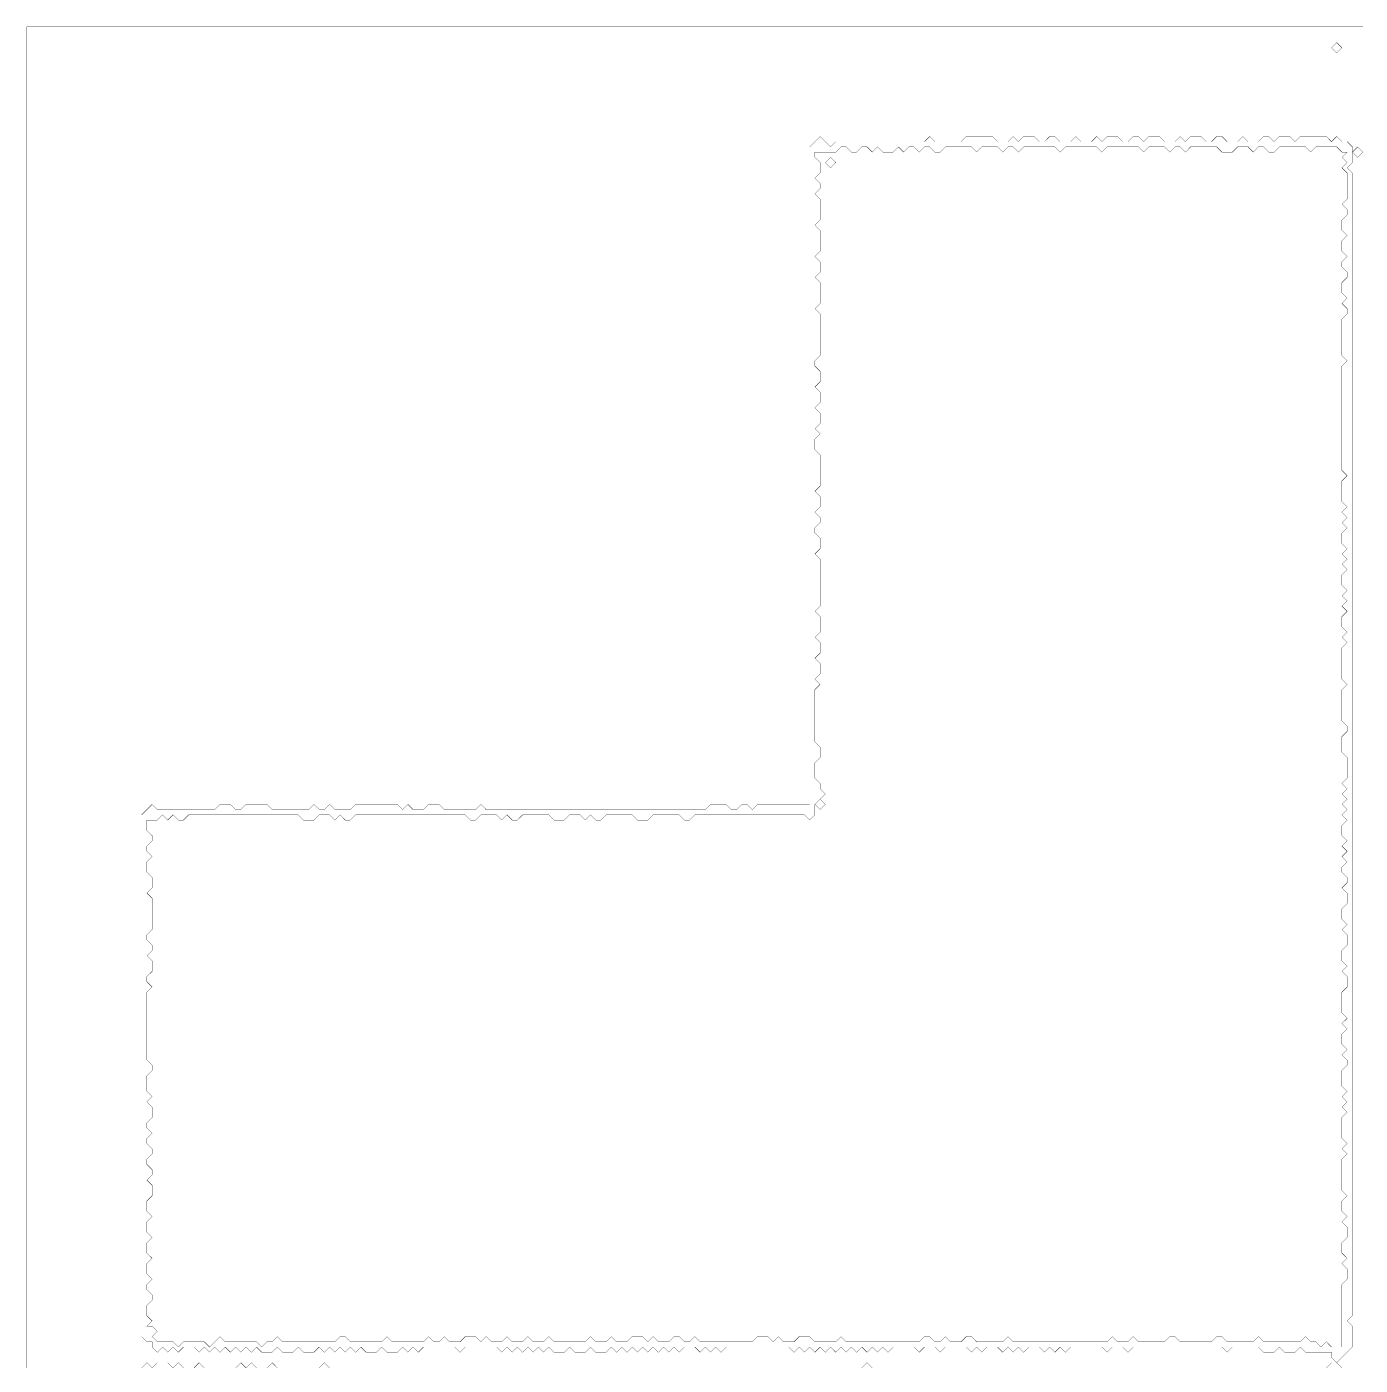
# Model space of a CAD drawing. Header units: metres. Extents: x 0 to 5055, y -5055 to 0.
# Drawn here: x 0 to 2528, y -2537 to 0 of the extents above; entities that cross this region are included whole.
import ezdxf

# ---------------------------------------------------------------- set-up
doc = ezdxf.new("R2010")
doc.units = ezdxf.units.M
doc.layers.add('conductor', color=1, linetype='Continuous')
doc.layers.add('substrate', color=5, linetype='Continuous')

msp = doc.modelspace()

# ---------------------------------------------------------------- linework, layer by layer
at = {"layer": 'conductor', "const_width": 0.5}
for points in [[(1543.2, -227.5), (1533.3, -237.4), (1523.5, -237.4), (1513.6, -237.4), (1503.7, -237.4), (1493.8, -237.4), (1493.8, -247.3), (1503.7, -257.2), (1503.7, -267.1), (1503.7, -277), (1493.8, -286.9), (1503.7, -296.8), (1503.7, -306.7), (1493.8, -316.6), (1503.7, -326.5), (1503.7, -336.3), (1503.7, -346.2), (1503.7, -356.1), (1503.7, -366), (1493.8, -375.9), (1503.7, -385.8), (1503.7, -395.7), (1503.7, -405.6), (1503.7, -415.5), (1503.7, -425.4), (1493.8, -435.3), (1503.7, -445.2), (1503.7, -455.1), (1503.7, -465), (1493.8, -474.8), (1503.7, -484.7), (1503.7, -494.6), (1503.7, -504.5), (1503.7, -514.4), (1503.7, -524.3), (1493.8, -534.2), (1503.7, -544.1), (1503.7, -554), (1503.7, -563.9), (1503.7, -573.8), (1503.7, -583.7), (1503.7, -593.6), (1503.7, -603.4), (1503.7, -613.3), (1503.7, -623.2), (1493.8, -633.1), (1493.8, -643), (1503.7, -652.9), (1503.7, -662.8), (1503.7, -672.7), (1493.8, -682.6), (1503.7, -692.5), (1503.7, -702.4), (1503.7, -712.3), (1493.8, -722.2), (1503.7, -732.1), (1503.7, -741.9), (1503.7, -751.8), (1493.8, -761.7), (1503.7, -771.6), (1493.8, -781.5), (1493.8, -791.4), (1493.8, -801.3), (1503.7, -811.2), (1503.7, -821.1), (1503.7, -831), (1503.7, -840.9), (1503.7, -850.8), (1503.7, -860.7), (1503.7, -870.5), (1493.8, -880.4), (1503.7, -890.3), (1503.7, -900.2), (1503.7, -910.1), (1493.8, -920), (1503.7, -929.9), (1503.7, -939.8), (1493.8, -949.7), (1493.8, -959.6), (1503.7, -969.5), (1503.7, -979.4), (1503.7, -989.3), (1493.8, -999.2), (1503.7, -1009), (1503.7, -1018.9), (1503.7, -1028.8), (1503.7, -1038.7), (1503.7, -1048.6), (1503.7, -1058.5), (1503.7, -1068.4), (1503.7, -1078.3), (1503.7, -1088.2), (1503.7, -1098.1), (1493.8, -1108), (1503.7, -1117.9), (1503.7, -1127.8), (1503.7, -1137.6), (1503.7, -1147.5), (1493.8, -1157.4), (1503.7, -1167.3), (1503.7, -1177.2), (1503.7, -1187.1), (1493.8, -1197), (1503.7, -1206.9), (1503.7, -1216.8), (1503.7, -1226.7), (1493.8, -1236.6), (1503.7, -1246.5), (1493.8, -1256.4), (1493.8, -1266.2), (1493.8, -1276.1), (1493.8, -1286), (1493.8, -1295.9), (1493.8, -1305.8), (1493.8, -1315.7), (1493.8, -1325.6), (1493.8, -1335.5), (1493.8, -1345.4), (1493.8, -1355.3), (1503.7, -1365.2), (1503.7, -1375.1), (1503.7, -1385), (1493.8, -1394.9), (1493.8, -1404.7), (1493.8, -1414.6), (1493.8, -1424.5), (1503.7, -1434.4), (1503.7, -1444.3), (1513.6, -1454.2), (1503.7, -1464.1), (1493.8, -1474), (1493.8, -1483.9), (1493.8, -1493.8), (1483.9, -1503.7), (1474, -1493.8), (1464.1, -1493.8), (1454.2, -1493.8), (1444.3, -1493.8), (1434.4, -1493.8), (1424.5, -1493.8), (1414.6, -1493.8), (1404.7, -1493.8), (1394.9, -1493.8), (1385, -1493.8), (1375.1, -1493.8), (1365.2, -1493.8), (1355.3, -1493.8), (1345.4, -1493.8), (1335.5, -1493.8), (1325.6, -1493.8), (1315.7, -1493.8), (1305.8, -1493.8), (1295.9, -1493.8), (1286, -1493.8), (1276.1, -1493.8), (1266.2, -1493.8), (1256.4, -1503.7), (1246.5, -1503.7), (1236.6, -1493.8), (1226.7, -1493.8), (1216.8, -1493.8), (1206.9, -1493.8), (1197, -1493.8), (1187.1, -1493.8), (1177.2, -1503.7), (1167.3, -1503.7), (1157.4, -1503.7), (1147.5, -1493.8), (1137.6, -1493.8), (1127.8, -1493.8), (1117.9, -1493.8), (1108, -1493.8), (1098.1, -1493.8), (1088.2, -1503.7), (1078.3, -1503.7), (1068.4, -1493.8), (1058.5, -1503.7), (1048.6, -1493.8), (1038.7, -1493.8), (1028.8, -1493.8), (1018.9, -1503.7), (1009, -1503.7), (999.2, -1503.7), (989.3, -1493.8), (979.4, -1493.8), (969.5, -1493.8), (959.6, -1493.8), (949.7, -1493.8), (939.8, -1493.8), (929.9, -1503.7), (920, -1503.7), (910.1, -1493.8), (900.2, -1503.7), (890.3, -1493.8), (880.4, -1493.8), (870.5, -1493.8), (860.7, -1493.8), (850.8, -1503.7), (840.9, -1503.7), (831, -1493.8), (821.1, -1493.8), (811.2, -1493.8), (801.3, -1493.8), (791.4, -1493.8), (781.5, -1493.8), (771.6, -1493.8), (761.7, -1493.8), (751.8, -1493.8), (741.9, -1493.8), (732.1, -1493.8), (722.2, -1493.8), (712.3, -1493.8), (702.4, -1493.8), (692.5, -1493.8), (682.6, -1493.8), (672.7, -1493.8), (662.8, -1493.8), (652.9, -1493.8), (643, -1493.8), (633.1, -1493.8), (623.2, -1493.8), (613.3, -1503.7), (603.4, -1503.7), (593.6, -1493.8), (583.7, -1503.7), (573.8, -1493.8), (563.9, -1493.8), (554, -1493.8), (544.1, -1503.7), (534.2, -1503.7), (524.3, -1503.7), (514.4, -1493.8), (504.5, -1493.8), (494.6, -1493.8), (484.7, -1493.8), (474.8, -1493.8), (465, -1493.8), (455.1, -1493.8), (445.2, -1493.8), (435.3, -1493.8), (425.4, -1493.8), (415.5, -1493.8), (405.6, -1493.8), (395.7, -1493.8), (385.8, -1493.8), (375.9, -1493.8), (366, -1493.8), (356.1, -1493.8), (346.2, -1493.8), (336.3, -1493.8), (326.5, -1493.8), (316.6, -1493.8), (306.7, -1493.8), (296.8, -1503.7), (286.9, -1503.7), (277, -1493.8), (267.1, -1503.7), (257.2, -1493.8), (247.3, -1503.7), (237.4, -1503.7), (227.5, -1503.7), (227.5, -1513.6), (227.5, -1523.5), (237.4, -1533.3), (237.4, -1543.2), (227.5, -1553.1), (227.5, -1563), (237.4, -1572.9), (227.5, -1582.8), (227.5, -1592.7), (227.5, -1602.6), (237.4, -1612.5), (237.4, -1622.4), (237.4, -1632.3), (227.5, -1642.2), (237.4, -1652.1), (237.4, -1662), (237.4, -1671.8), (237.4, -1681.7), (237.4, -1691.6), (237.4, -1701.5), (237.4, -1711.4), (227.5, -1721.3), (227.5, -1731.2), (237.4, -1741.1), (237.4, -1751), (227.5, -1760.9), (237.4, -1770.8), (237.4, -1780.7), (237.4, -1790.6), (227.5, -1800.4), (227.5, -1810.3), (237.4, -1820.2), (227.5, -1830.1), (227.5, -1840), (227.5, -1849.9), (227.5, -1859.8), (227.5, -1869.7), (227.5, -1879.6), (227.5, -1889.5), (227.5, -1899.4), (227.5, -1909.3), (227.5, -1919.2), (227.5, -1929.1), (227.5, -1938.9), (227.5, -1948.8), (227.5, -1958.7), (237.4, -1968.6), (237.4, -1978.5), (227.5, -1988.4), (227.5, -1998.3), (227.5, -2008.2), (227.5, -2018.1), (237.4, -2028), (227.5, -2037.9), (237.4, -2047.8), (237.4, -2057.7), (237.4, -2067.5), (227.5, -2077.4), (227.5, -2087.3), (237.4, -2097.2), (227.5, -2107.1), (227.5, -2117), (237.4, -2126.9), (237.4, -2136.8), (227.5, -2146.7), (227.5, -2156.6), (237.4, -2166.5), (237.4, -2176.4), (227.5, -2186.3), (237.4, -2196.2), (237.4, -2206), (237.4, -2215.9), (227.5, -2225.8), (227.5, -2235.7), (227.5, -2245.6), (237.4, -2255.5), (227.5, -2265.4), (227.5, -2275.3), (227.5, -2285.2), (237.4, -2295.1), (227.5, -2305), (227.5, -2314.9), (227.5, -2324.8), (237.4, -2334.6), (227.5, -2344.5), (227.5, -2354.4), (227.5, -2364.3), (237.4, -2374.2), (227.5, -2384.1), (227.5, -2394), (237.4, -2403.9), (237.4, -2413.8), (227.5, -2423.7), (227.5, -2433.6), (227.5, -2443.5), (237.4, -2453.4), (227.5, -2463.3), (237.4, -2463.3), (247.3, -2473.1), (237.4, -2483), (247.3, -2492.9), (257.2, -2492.9), (267.1, -2492.9), (277, -2492.9), (286.9, -2502.8), (296.8, -2492.9), (306.7, -2492.9), (316.6, -2492.9), (326.5, -2492.9), (336.3, -2492.9), (346.2, -2502.8), (356.1, -2492.9), (366, -2483), (375.9, -2492.9), (385.8, -2492.9), (395.7, -2492.9), (405.6, -2492.9), (415.5, -2492.9), (425.4, -2492.9), (435.3, -2492.9), (445.2, -2502.8), (455.1, -2492.9), (465, -2492.9), (474.8, -2483), (484.7, -2492.9), (494.6, -2492.9), (504.5, -2492.9), (514.4, -2492.9), (524.3, -2492.9), (534.2, -2492.9), (544.1, -2492.9), (554, -2492.9), (563.9, -2492.9), (573.8, -2492.9), (583.7, -2492.9), (593.6, -2483), (603.4, -2483), (613.3, -2492.9), (623.2, -2492.9), (633.1, -2492.9), (643, -2492.9), (652.9, -2492.9), (662.8, -2492.9), (672.7, -2492.9), (682.6, -2483), (692.5, -2492.9), (702.4, -2492.9), (712.3, -2492.9), (722.2, -2492.9), (732.1, -2492.9), (741.9, -2492.9), (751.8, -2492.9), (761.7, -2483), (771.6, -2492.9), (781.5, -2492.9), (791.4, -2483), (801.3, -2492.9), (811.2, -2492.9), (821.1, -2492.9), (831, -2483), (840.9, -2483), (850.8, -2483), (860.7, -2492.9), (870.5, -2483), (880.4, -2492.9), (890.3, -2492.9), (900.2, -2492.9), (910.1, -2483), (920, -2492.9), (929.9, -2492.9), (939.8, -2492.9), (949.7, -2483), (959.6, -2492.9), (969.5, -2492.9), (979.4, -2492.9), (989.3, -2483), (999.2, -2492.9), (1009, -2492.9), (1018.9, -2492.9), (1028.8, -2492.9), (1038.7, -2492.9), (1048.6, -2492.9), (1058.5, -2492.9), (1068.4, -2483), (1078.3, -2492.9), (1088.2, -2492.9), (1098.1, -2492.9), (1108, -2483), (1117.9, -2492.9), (1127.8, -2492.9), (1137.6, -2492.9), (1147.5, -2483), (1157.4, -2483), (1167.3, -2483), (1177.2, -2492.9), (1187.1, -2483), (1197, -2492.9), (1206.9, -2492.9), (1216.8, -2492.9), (1226.7, -2483), (1236.6, -2483), (1246.5, -2492.9), (1256.4, -2492.9), (1266.2, -2483), (1276.1, -2492.9), (1286, -2492.9), (1295.9, -2492.9), (1305.8, -2492.9), (1315.7, -2492.9), (1325.6, -2492.9), (1335.5, -2492.9), (1345.4, -2492.9), (1355.3, -2492.9), (1365.2, -2492.9), (1375.1, -2492.9), (1385, -2483), (1394.9, -2483), (1404.7, -2483), (1414.6, -2492.9), (1424.5, -2483), (1434.4, -2492.9), (1444.3, -2492.9), (1454.2, -2492.9), (1464.1, -2483), (1474, -2483), (1483.9, -2483), (1493.8, -2492.9), (1503.7, -2492.9), (1513.6, -2492.9), (1523.5, -2492.9), (1533.3, -2492.9), (1543.2, -2483), (1553.1, -2492.9), (1563, -2492.9), (1572.9, -2492.9), (1582.8, -2492.9), (1592.7, -2492.9), (1602.6, -2492.9), (1612.5, -2492.9), (1622.4, -2492.9), (1632.3, -2492.9), (1642.2, -2492.9), (1652.1, -2492.9), (1662, -2492.9), (1671.8, -2492.9), (1681.7, -2492.9), (1691.6, -2492.9), (1701.5, -2483), (1711.4, -2483), (1721.3, -2492.9), (1731.2, -2492.9), (1741.1, -2483), (1751, -2492.9), (1760.9, -2492.9), (1770.8, -2492.9), (1780.7, -2483), (1790.6, -2483), (1800.4, -2492.9), (1810.3, -2492.9), (1820.2, -2492.9), (1830.1, -2492.9), (1840, -2492.9), (1849.9, -2492.9), (1859.8, -2483), (1869.7, -2492.9), (1879.6, -2492.9), (1889.5, -2492.9), (1899.4, -2492.9), (1909.3, -2492.9), (1919.2, -2492.9), (1929.1, -2492.9), (1938.9, -2492.9), (1948.8, -2492.9), (1958.7, -2492.9), (1968.6, -2492.9), (1978.5, -2492.9), (1988.4, -2492.9), (1998.3, -2492.9), (2008.2, -2492.9), (2018.1, -2492.9), (2028, -2492.9), (2037.9, -2492.9), (2047.8, -2492.9), (2057.7, -2483), (2067.5, -2492.9), (2077.4, -2492.9), (2087.3, -2492.9), (2097.2, -2483), (2107.1, -2492.9), (2117, -2492.9), (2126.9, -2492.9), (2136.8, -2492.9), (2146.7, -2492.9), (2156.6, -2492.9), (2166.5, -2483), (2176.4, -2483), (2186.3, -2492.9), (2196.2, -2492.9), (2206, -2492.9), (2215.9, -2492.9), (2225.8, -2492.9), (2235.7, -2492.9), (2245.6, -2492.9), (2255.5, -2483), (2265.4, -2483), (2275.3, -2492.9), (2285.2, -2492.9), (2295.1, -2492.9), (2305, -2492.9), (2314.9, -2492.9), (2324.8, -2492.9), (2334.6, -2483), (2344.5, -2492.9), (2354.4, -2492.9), (2364.3, -2492.9), (2374.2, -2492.9), (2384.1, -2492.9), (2394, -2492.9), (2403.9, -2492.9), (2413.8, -2492.9), (2423.7, -2483), (2433.6, -2492.9), (2443.5, -2492.9), (2453.4, -2502.8), (2463.3, -2492.9), (2473.1, -2502.8), (2483, -2502.8), (2492.9, -2502.8), (2492.9, -2492.9), (2492.9, -2483), (2492.9, -2473.1), (2492.9, -2463.3), (2492.9, -2453.4), (2492.9, -2443.5), (2492.9, -2433.6), (2492.9, -2423.7), (2492.9, -2413.8), (2492.9, -2403.9), (2492.9, -2394), (2492.9, -2384.1), (2502.8, -2374.2), (2502.8, -2364.3), (2502.8, -2354.4), (2492.9, -2344.5), (2502.8, -2334.6), (2492.9, -2324.8), (2492.9, -2314.9), (2492.9, -2305), (2502.8, -2295.1), (2502.8, -2285.2), (2502.8, -2275.3), (2492.9, -2265.4), (2502.8, -2255.5), (2492.9, -2245.6), (2492.9, -2235.7), (2492.9, -2225.8), (2502.8, -2215.9), (2492.9, -2206), (2492.9, -2196.2), (2492.9, -2186.3), (2492.9, -2176.4), (2492.9, -2166.5), (2492.9, -2156.6), (2492.9, -2146.7), (2502.8, -2136.8), (2492.9, -2126.9), (2502.8, -2117), (2492.9, -2107.1), (2492.9, -2097.2), (2492.9, -2087.3), (2492.9, -2077.4), (2492.9, -2067.5), (2502.8, -2057.7), (2492.9, -2047.8), (2502.8, -2037.9), (2492.9, -2028), (2502.8, -2018.1), (2492.9, -2008.2), (2492.9, -1998.3), (2492.9, -1988.4), (2492.9, -1978.5), (2502.8, -1968.6), (2502.8, -1958.7), (2492.9, -1948.8), (2502.8, -1938.9), (2492.9, -1929.1), (2492.9, -1919.2), (2492.9, -1909.3), (2502.8, -1899.4), (2492.9, -1889.5), (2502.8, -1879.6), (2492.9, -1869.7), (2492.9, -1859.8), (2492.9, -1849.9), (2492.9, -1840), (2492.9, -1830.1), (2502.8, -1820.2), (2502.8, -1810.3), (2502.8, -1800.4), (2492.9, -1790.6), (2502.8, -1780.7), (2492.9, -1770.8), (2492.9, -1760.9), (2492.9, -1751), (2502.8, -1741.1), (2502.8, -1731.2), (2502.8, -1721.3), (2492.9, -1711.4), (2502.8, -1701.5), (2492.9, -1691.6), (2492.9, -1681.7), (2492.9, -1671.8), (2502.8, -1662), (2502.8, -1652.1), (2502.8, -1642.2), (2492.9, -1632.3), (2502.8, -1622.4), (2502.8, -1612.5), (2492.9, -1602.6), (2492.9, -1592.7), (2502.8, -1582.8), (2492.9, -1572.9), (2502.8, -1563), (2492.9, -1553.1), (2502.8, -1543.2), (2492.9, -1533.3), (2492.9, -1523.5), (2492.9, -1513.6), (2502.8, -1503.7), (2492.9, -1493.8), (2502.8, -1483.9), (2492.9, -1474), (2502.8, -1464.1), (2492.9, -1454.2), (2502.8, -1444.3), (2492.9, -1434.4), (2502.8, -1424.5), (2502.8, -1414.6), (2502.8, -1404.7), (2502.8, -1394.9), (2502.8, -1385), (2492.9, -1375.1), (2492.9, -1365.2), (2492.9, -1355.3), (2492.9, -1345.4), (2502.8, -1335.5), (2502.8, -1325.6), (2492.9, -1315.7), (2492.9, -1305.8), (2492.9, -1295.9), (2492.9, -1286), (2492.9, -1276.1), (2492.9, -1266.2), (2492.9, -1256.4), (2502.8, -1246.5), (2492.9, -1236.6), (2492.9, -1226.7), (2492.9, -1216.8), (2492.9, -1206.9), (2492.9, -1197), (2492.9, -1187.1), (2492.9, -1177.2), (2502.8, -1167.3), (2492.9, -1157.4), (2502.8, -1147.5), (2492.9, -1137.6), (2492.9, -1127.8), (2492.9, -1117.9), (2502.8, -1108), (2492.9, -1098.1), (2502.8, -1088.2), (2492.9, -1078.3), (2502.8, -1068.4), (2492.9, -1058.5), (2492.9, -1048.6), (2492.9, -1038.7), (2502.8, -1028.8), (2492.9, -1018.9), (2502.8, -1009), (2492.9, -999.2), (2502.8, -989.3), (2492.9, -979.4), (2492.9, -969.5), (2492.9, -959.6), (2502.8, -949.7), (2492.9, -939.8), (2502.8, -929.9), (2492.9, -920), (2502.8, -910.1), (2492.9, -900.2), (2492.9, -890.3), (2492.9, -880.4), (2492.9, -870.5), (2492.9, -860.7), (2502.8, -850.8), (2492.9, -840.9), (2492.9, -831), (2492.9, -821.1), (2492.9, -811.2), (2492.9, -801.3), (2492.9, -791.4), (2492.9, -781.5), (2492.9, -771.6), (2492.9, -761.7), (2492.9, -751.8), (2492.9, -741.9), (2492.9, -732.1), (2492.9, -722.2), (2492.9, -712.3), (2492.9, -702.4), (2492.9, -692.5), (2492.9, -682.6), (2492.9, -672.7), (2492.9, -662.8), (2492.9, -652.9), (2492.9, -643), (2502.8, -633.1), (2492.9, -623.2), (2492.9, -613.3), (2492.9, -603.4), (2492.9, -593.6), (2492.9, -583.7), (2492.9, -573.8), (2492.9, -563.9), (2492.9, -554), (2502.8, -544.1), (2502.8, -534.2), (2492.9, -524.3), (2502.8, -514.4), (2492.9, -504.5), (2492.9, -494.6), (2492.9, -484.7), (2502.8, -474.8), (2502.8, -465), (2492.9, -455.1), (2492.9, -445.2), (2502.8, -435.3), (2492.9, -425.4), (2492.9, -415.5), (2492.9, -405.6), (2502.8, -395.7), (2492.9, -385.8), (2492.9, -375.9), (2492.9, -366), (2502.8, -356.1), (2502.8, -346.2), (2492.9, -336.3), (2502.8, -326.5), (2502.8, -316.6), (2502.8, -306.7), (2502.8, -296.8), (2502.8, -286.9), (2502.8, -277), (2492.9, -267.1), (2502.8, -257.2), (2492.9, -247.3), (2502.8, -237.4), (2492.9, -237.4), (2483, -227.5), (2473.1, -227.5), (2463.3, -227.5), (2453.4, -227.5), (2443.5, -227.5), (2433.6, -237.4), (2423.7, -227.5), (2413.8, -227.5), (2403.9, -227.5), (2394, -227.5), (2384.1, -227.5), (2374.2, -227.5), (2364.3, -237.4), (2354.4, -237.4), (2344.5, -227.5), (2334.6, -227.5), (2324.8, -237.4), (2314.9, -227.5), (2305, -227.5), (2295.1, -227.5), (2285.2, -237.4), (2275.3, -237.4), (2265.4, -237.4), (2255.5, -227.5), (2245.6, -227.5), (2235.7, -227.5), (2225.8, -227.5), (2215.9, -227.5), (2206, -227.5), (2196.2, -237.4), (2186.3, -227.5), (2176.4, -227.5), (2166.5, -237.4), (2156.6, -227.5), (2146.7, -227.5), (2136.8, -227.5), (2126.9, -227.5), (2117, -237.4), (2107.1, -227.5), (2097.2, -227.5), (2087.3, -227.5), (2077.4, -227.5), (2067.5, -227.5), (2057.7, -227.5), (2047.8, -227.5), (2037.9, -237.4), (2028, -227.5), (2018.1, -227.5), (2008.2, -227.5), (1998.3, -227.5), (1988.4, -227.5), (1978.5, -227.5), (1968.6, -227.5), (1958.7, -237.4), (1948.8, -227.5), (1938.9, -227.5), (1929.1, -227.5), (1919.2, -227.5), (1909.3, -227.5), (1899.4, -227.5), (1889.5, -227.5), (1879.6, -237.4), (1869.7, -227.5), (1859.8, -227.5), (1849.9, -237.4), (1840, -227.5), (1830.1, -227.5), (1820.2, -227.5), (1810.3, -227.5), (1800.4, -237.4), (1790.6, -227.5), (1780.7, -227.5), (1770.8, -227.5), (1760.9, -227.5), (1751, -227.5), (1741.1, -227.5), (1731.2, -237.4), (1721.3, -237.4), (1711.4, -227.5), (1701.5, -227.5), (1691.6, -237.4), (1681.7, -227.5), (1671.8, -227.5), (1662, -237.4), (1652.1, -227.5), (1642.2, -237.4), (1632.3, -237.4), (1622.4, -237.4), (1612.5, -227.5), (1602.6, -237.4), (1592.7, -227.5), (1582.8, -227.5), (1572.9, -237.4), (1563, -237.4), (1553.1, -227.5)], [(1513.6, -257.2), (1523.5, -247.3), (1533.3, -257.2), (1523.5, -267.1)], [(1493.8, -1474), (1503.7, -1464.1), (1513.6, -1474), (1503.7, -1483.9)]]:
    msp.add_lwpolyline(points, close=True, dxfattribs=at)
at = {"layer": 'substrate', "const_width": 0.5}
for points in [[(2532.5, 0), (2522.6, 0), (2512.7, 0), (2502.8, 0), (2492.9, 0), (2483, 0), (2473.1, 0), (2463.3, 0), (2453.4, 0), (2443.5, 0), (2433.6, 0), (2423.7, 0), (2413.8, 0), (2403.9, 0), (2394, 0), (2384.1, 0), (2374.2, 0), (2364.3, 0), (2354.4, 0), (2344.5, 0), (2334.6, 0), (2324.8, 0), (2314.9, 0), (2305, 0), (2295.1, 0), (2285.2, 0), (2275.3, 0), (2265.4, 0), (2255.5, 0), (2245.6, 0), (2235.7, 0), (2225.8, 0), (2215.9, 0), (2206, 0), (2196.2, 0), (2186.3, 0), (2176.4, 0), (2166.5, 0), (2156.6, 0), (2146.7, 0), (2136.8, 0), (2126.9, 0), (2117, 0), (2107.1, 0), (2097.2, 0), (2087.3, 0), (2077.4, 0), (2067.5, 0), (2057.7, 0), (2047.8, 0), (2037.9, 0), (2028, 0), (2018.1, 0), (2008.2, 0), (1998.3, 0), (1988.4, 0), (1978.5, 0), (1968.6, 0), (1958.7, 0), (1948.8, 0), (1938.9, 0), (1929.1, 0), (1919.2, 0), (1909.3, 0), (1899.4, 0), (1889.5, 0), (1879.6, 0), (1869.7, 0), (1859.8, 0), (1849.9, 0), (1840, 0), (1830.1, 0), (1820.2, 0), (1810.3, 0), (1800.4, 0), (1790.6, 0), (1780.7, 0), (1770.8, 0), (1760.9, 0), (1751, 0), (1741.1, 0), (1731.2, 0), (1721.3, 0), (1711.4, 0), (1701.5, 0), (1691.6, 0), (1681.7, 0), (1671.8, 0), (1662, 0), (1652.1, 0), (1642.2, 0), (1632.3, 0), (1622.4, 0), (1612.5, 0), (1602.6, 0), (1592.7, 0), (1582.8, 0), (1572.9, 0), (1563, 0), (1553.1, 0), (1543.2, 0), (1533.3, 0), (1523.5, 0), (1513.6, 0), (1503.7, 0), (1493.8, 0), (1483.9, 0), (1474, 0), (1464.1, 0), (1454.2, 0), (1444.3, 0), (1434.4, 0), (1424.5, 0), (1414.6, 0), (1404.7, 0), (1394.9, 0), (1385, 0), (1375.1, 0), (1365.2, 0), (1355.3, 0), (1345.4, 0), (1335.5, 0), (1325.6, 0), (1315.7, 0), (1305.8, 0), (1295.9, 0), (1286, 0), (1276.1, 0), (1266.2, 0), (1256.4, 0), (1246.5, 0), (1236.6, 0), (1226.7, 0), (1216.8, 0), (1206.9, 0), (1197, 0), (1187.1, 0), (1177.2, 0), (1167.3, 0), (1157.4, 0), (1147.5, 0), (1137.6, 0), (1127.8, 0), (1117.9, 0), (1108, 0), (1098.1, 0), (1088.2, 0), (1078.3, 0), (1068.4, 0), (1058.5, 0), (1048.6, 0), (1038.7, 0), (1028.8, 0), (1018.9, 0), (1009, 0), (999.2, 0), (989.3, 0), (979.4, 0), (969.5, 0), (959.6, 0), (949.7, 0), (939.8, 0), (929.9, 0), (920, 0), (910.1, 0), (900.2, 0), (890.3, 0), (880.4, 0), (870.5, 0), (860.7, 0), (850.8, 0), (840.9, 0), (831, 0), (821.1, 0), (811.2, 0), (801.3, 0), (791.4, 0), (781.5, 0), (771.6, 0), (761.7, 0), (751.8, 0), (741.9, 0), (732.1, 0), (722.2, 0), (712.3, 0), (702.4, 0), (692.5, 0), (682.6, 0), (672.7, 0), (662.8, 0), (652.9, 0), (643, 0), (633.1, 0), (623.2, 0), (613.3, 0), (603.4, 0), (593.6, 0), (583.7, 0), (573.8, 0), (563.9, 0), (554, 0), (544.1, 0), (534.2, 0), (524.3, 0), (514.4, 0), (504.5, 0), (494.6, 0), (484.7, 0), (474.8, 0), (465, 0), (455.1, 0), (445.2, 0), (435.3, 0), (425.4, 0), (415.5, 0), (405.6, 0), (395.7, 0), (385.8, 0), (375.9, 0), (366, 0), (356.1, 0), (346.2, 0), (336.3, 0), (326.5, 0), (316.6, 0), (306.7, 0), (296.8, 0), (286.9, 0), (277, 0), (267.1, 0), (257.2, 0), (247.3, 0), (237.4, 0), (227.5, 0), (217.6, 0), (207.7, 0), (197.9, 0), (188, 0), (178.1, 0), (168.2, 0), (158.3, 0), (148.4, 0), (138.5, 0), (128.6, 0), (118.7, 0), (108.8, 0), (98.9, 0), (89, 0), (79.1, 0), (69.2, 0), (59.4, 0), (49.5, 0), (39.6, 0), (29.7, 0), (19.8, 0), (9.9, 0), (0, 0), (0, -9.9), (0, -19.8), (0, -29.7), (0, -39.6), (0, -49.5), (0, -59.4), (0, -69.2), (0, -79.1), (0, -89), (0, -98.9), (0, -108.8), (0, -118.7), (0, -128.6), (0, -138.5), (0, -148.4), (0, -158.3), (0, -168.2), (0, -178.1), (0, -188), (0, -197.9), (0, -207.7), (0, -217.6), (0, -227.5), (0, -237.4), (0, -247.3), (0, -257.2), (0, -267.1), (0, -277), (0, -286.9), (0, -296.8), (0, -306.7), (0, -316.6), (0, -326.5), (0, -336.3), (0, -346.2), (0, -356.1), (0, -366), (0, -375.9), (0, -385.8), (0, -395.7), (0, -405.6), (0, -415.5), (0, -425.4), (0, -435.3), (0, -445.2), (0, -455.1), (0, -465), (0, -474.8), (0, -484.7), (0, -494.6), (0, -504.5), (0, -514.4), (0, -524.3), (0, -534.2), (0, -544.1), (0, -554), (0, -563.9), (0, -573.8), (0, -583.7), (0, -593.6), (0, -603.4), (0, -613.3), (0, -623.2), (0, -633.1), (0, -643), (0, -652.9), (0, -662.8), (0, -672.7), (0, -682.6), (0, -692.5), (0, -702.4), (0, -712.3), (0, -722.2), (0, -732.1), (0, -741.9), (0, -751.8), (0, -761.7), (0, -771.6), (0, -781.5), (0, -791.4), (0, -801.3), (0, -811.2), (0, -821.1), (0, -831), (0, -840.9), (0, -850.8), (0, -860.7), (0, -870.5), (0, -880.4), (0, -890.3), (0, -900.2), (0, -910.1), (0, -920), (0, -929.9), (0, -939.8), (0, -949.7), (0, -959.6), (0, -969.5), (0, -979.4), (0, -989.3), (0, -999.2), (0, -1009), (0, -1018.9), (0, -1028.8), (0, -1038.7), (0, -1048.6), (0, -1058.5), (0, -1068.4), (0, -1078.3), (0, -1088.2), (0, -1098.1), (0, -1108), (0, -1117.9), (0, -1127.8), (0, -1137.6), (0, -1147.5), (0, -1157.4), (0, -1167.3), (0, -1177.2), (0, -1187.1), (0, -1197), (0, -1206.9), (0, -1216.8), (0, -1226.7), (0, -1236.6), (0, -1246.5), (0, -1256.4), (0, -1266.2), (0, -1276.1), (0, -1286), (0, -1295.9), (0, -1305.8), (0, -1315.7), (0, -1325.6), (0, -1335.5), (0, -1345.4), (0, -1355.3), (0, -1365.2), (0, -1375.1), (0, -1385), (0, -1394.9), (0, -1404.7), (0, -1414.6), (0, -1424.5), (0, -1434.4), (0, -1444.3), (0, -1454.2), (0, -1464.1), (0, -1474), (0, -1483.9), (0, -1493.8), (0, -1503.7), (0, -1513.6), (0, -1523.5), (0, -1533.3), (0, -1543.2), (0, -1553.1), (0, -1563), (0, -1572.9), (0, -1582.8), (0, -1592.7), (0, -1602.6), (0, -1612.5), (0, -1622.4), (0, -1632.3), (0, -1642.2), (0, -1652.1), (0, -1662), (0, -1671.8), (0, -1681.7), (0, -1691.6), (0, -1701.5), (0, -1711.4), (0, -1721.3), (0, -1731.2), (0, -1741.1), (0, -1751), (0, -1760.9), (0, -1770.8), (0, -1780.7), (0, -1790.6), (0, -1800.4), (0, -1810.3), (0, -1820.2), (0, -1830.1), (0, -1840), (0, -1849.9), (0, -1859.8), (0, -1869.7), (0, -1879.6), (0, -1889.5), (0, -1899.4), (0, -1909.3), (0, -1919.2), (0, -1929.1), (0, -1938.9), (0, -1948.8), (0, -1958.7), (0, -1968.6), (0, -1978.5), (0, -1988.4), (0, -1998.3), (0, -2008.2), (0, -2018.1), (0, -2028), (0, -2037.9), (0, -2047.8), (0, -2057.7), (0, -2067.5), (0, -2077.4), (0, -2087.3), (0, -2097.2), (0, -2107.1), (0, -2117), (0, -2126.9), (0, -2136.8), (0, -2146.7), (0, -2156.6), (0, -2166.5), (0, -2176.4), (0, -2186.3), (0, -2196.2), (0, -2206), (0, -2215.9), (0, -2225.8), (0, -2235.7), (0, -2245.6), (0, -2255.5), (0, -2265.4), (0, -2275.3), (0, -2285.2), (0, -2295.1), (0, -2305), (0, -2314.9), (0, -2324.8), (0, -2334.6), (0, -2344.5), (0, -2354.4), (0, -2364.3), (0, -2374.2), (0, -2384.1), (0, -2394), (0, -2403.9), (0, -2413.8), (0, -2423.7), (0, -2433.6), (0, -2443.5), (0, -2453.4), (0, -2463.3), (0, -2473.1), (0, -2483), (0, -2492.9), (0, -2502.8), (0, -2512.7), (0, -2522.6), (0, -2532.5), (0, -2542.4)], [(217.6, -2542.4), (227.5, -2532.5), (237.4, -2542.4), (247.3, -2532.5), (257.2, -2532.5), (267.1, -2532.5), (277, -2542.4), (286.9, -2532.5), (296.8, -2542.4)], [(316.6, -2542.4), (326.5, -2532.5), (336.3, -2542.4)], [(395.7, -2542.4), (405.6, -2532.5), (415.5, -2542.4), (425.4, -2532.5), (435.3, -2542.4)], [(455.1, -2542.4), (465, -2532.5), (474.8, -2542.4)], [(554, -2542.4), (563.9, -2532.5), (573.8, -2542.4)], [(1582.8, -2542.4), (1592.7, -2532.5), (1602.6, -2542.4)], [(2463.3, -2542.4), (2473.1, -2532.5), (2483, -2532.5), (2492.9, -2542.4)]]:
    msp.add_lwpolyline(points, dxfattribs=at)
for points in [[(2473.1, -39.6), (2483, -29.7), (2492.9, -39.6), (2483, -49.5)], [(1493.8, -217.6), (1503.7, -207.7), (1513.6, -217.6), (1523.5, -227.5), (1533.3, -217.6), (1543.2, -217.6), (1553.1, -217.6), (1563, -217.6), (1572.9, -217.6), (1582.8, -217.6), (1592.7, -217.6), (1602.6, -217.6), (1612.5, -217.6), (1622.4, -217.6), (1632.3, -217.6), (1642.2, -217.6), (1652.1, -217.6), (1662, -217.6), (1671.8, -217.6), (1681.7, -217.6), (1691.6, -217.6), (1701.5, -217.6), (1711.4, -207.7), (1721.3, -217.6), (1731.2, -217.6), (1741.1, -217.6), (1751, -217.6), (1760.9, -217.6), (1770.8, -217.6), (1780.7, -207.7), (1790.6, -207.7), (1800.4, -207.7), (1810.3, -207.7), (1820.2, -207.7), (1830.1, -207.7), (1840, -217.6), (1849.9, -217.6), (1859.8, -217.6), (1869.7, -207.7), (1879.6, -217.6), (1889.5, -207.7), (1899.4, -207.7), (1909.3, -207.7), (1919.2, -217.6), (1929.1, -217.6), (1938.9, -207.7), (1948.8, -207.7), (1958.7, -217.6), (1968.6, -217.6), (1978.5, -217.6), (1988.4, -207.7), (1998.3, -217.6), (2008.2, -217.6), (2018.1, -217.6), (2028, -207.7), (2037.9, -217.6), (2047.8, -207.7), (2057.7, -207.7), (2067.5, -207.7), (2077.4, -217.6), (2087.3, -217.6), (2097.2, -207.7), (2107.1, -207.7), (2117, -217.6), (2126.9, -207.7), (2136.8, -207.7), (2146.7, -207.7), (2156.6, -217.6), (2166.5, -217.6), (2176.4, -217.6), (2186.3, -207.7), (2196.2, -217.6), (2206, -207.7), (2215.9, -207.7), (2225.8, -207.7), (2235.7, -217.6), (2245.6, -217.6), (2255.5, -207.7), (2265.4, -207.7), (2275.3, -217.6), (2285.2, -217.6), (2295.1, -217.6), (2305, -207.7), (2314.9, -217.6), (2324.8, -217.6), (2334.6, -217.6), (2344.5, -207.7), (2354.4, -207.7), (2364.3, -217.6), (2374.2, -207.7), (2384.1, -207.7), (2394, -207.7), (2403.9, -217.6), (2413.8, -207.7), (2423.7, -207.7), (2433.6, -207.7), (2443.5, -207.7), (2453.4, -207.7), (2463.3, -207.7), (2473.1, -217.6), (2483, -207.7), (2492.9, -217.6), (2502.8, -217.6), (2512.7, -227.5), (2512.7, -237.4), (2512.7, -247.3), (2512.7, -257.2), (2502.8, -267.1), (2512.7, -277), (2512.7, -286.9), (2512.7, -296.8), (2512.7, -306.7), (2512.7, -316.6), (2512.7, -326.5), (2512.7, -336.3), (2512.7, -346.2), (2512.7, -356.1), (2512.7, -366), (2512.7, -375.9), (2512.7, -385.8), (2512.7, -395.7), (2512.7, -405.6), (2512.7, -415.5), (2512.7, -425.4), (2512.7, -435.3), (2512.7, -445.2), (2512.7, -455.1), (2512.7, -465), (2512.7, -474.8), (2512.7, -484.7), (2512.7, -494.6), (2512.7, -504.5), (2512.7, -514.4), (2512.7, -524.3), (2512.7, -534.2), (2512.7, -544.1), (2512.7, -554), (2512.7, -563.9), (2512.7, -573.8), (2512.7, -583.7), (2512.7, -593.6), (2512.7, -603.4), (2512.7, -613.3), (2512.7, -623.2), (2512.7, -633.1), (2512.7, -643), (2512.7, -652.9), (2512.7, -662.8), (2512.7, -672.7), (2512.7, -682.6), (2512.7, -692.5), (2512.7, -702.4), (2512.7, -712.3), (2512.7, -722.2), (2512.7, -732.1), (2512.7, -741.9), (2512.7, -751.8), (2512.7, -761.7), (2512.7, -771.6), (2512.7, -781.5), (2512.7, -791.4), (2512.7, -801.3), (2512.7, -811.2), (2512.7, -821.1), (2512.7, -831), (2512.7, -840.9), (2512.7, -850.8), (2512.7, -860.7), (2512.7, -870.5), (2512.7, -880.4), (2512.7, -890.3), (2512.7, -900.2), (2512.7, -910.1), (2512.7, -920), (2512.7, -929.9), (2512.7, -939.8), (2512.7, -949.7), (2512.7, -959.6), (2512.7, -969.5), (2512.7, -979.4), (2512.7, -989.3), (2512.7, -999.2), (2512.7, -1009), (2512.7, -1018.9), (2512.7, -1028.8), (2512.7, -1038.7), (2512.7, -1048.6), (2512.7, -1058.5), (2512.7, -1068.4), (2512.7, -1078.3), (2512.7, -1088.2), (2512.7, -1098.1), (2512.7, -1108), (2512.7, -1117.9), (2512.7, -1127.8), (2512.7, -1137.6), (2512.7, -1147.5), (2512.7, -1157.4), (2512.7, -1167.3), (2512.7, -1177.2), (2512.7, -1187.1), (2512.7, -1197), (2512.7, -1206.9), (2512.7, -1216.8), (2512.7, -1226.7), (2512.7, -1236.6), (2512.7, -1246.5), (2512.7, -1256.4), (2512.7, -1266.2), (2512.7, -1276.1), (2512.7, -1286), (2512.7, -1295.9), (2512.7, -1305.8), (2512.7, -1315.7), (2512.7, -1325.6), (2512.7, -1335.5), (2512.7, -1345.4), (2512.7, -1355.3), (2512.7, -1365.2), (2512.7, -1375.1), (2512.7, -1385), (2512.7, -1394.9), (2512.7, -1404.7), (2512.7, -1414.6), (2512.7, -1424.5), (2512.7, -1434.4), (2512.7, -1444.3), (2512.7, -1454.2), (2512.7, -1464.1), (2512.7, -1474), (2512.7, -1483.9), (2512.7, -1493.8), (2512.7, -1503.7), (2512.7, -1513.6), (2512.7, -1523.5), (2512.7, -1533.3), (2512.7, -1543.2), (2512.7, -1553.1), (2512.7, -1563), (2512.7, -1572.9), (2512.7, -1582.8), (2512.7, -1592.7), (2512.7, -1602.6), (2512.7, -1612.5), (2512.7, -1622.4), (2512.7, -1632.3), (2512.7, -1642.2), (2512.7, -1652.1), (2512.7, -1662), (2512.7, -1671.8), (2512.7, -1681.7), (2512.7, -1691.6), (2512.7, -1701.5), (2512.7, -1711.4), (2512.7, -1721.3), (2512.7, -1731.2), (2512.7, -1741.1), (2512.7, -1751), (2512.7, -1760.9), (2512.7, -1770.8), (2512.7, -1780.7), (2512.7, -1790.6), (2512.7, -1800.4), (2512.7, -1810.3), (2512.7, -1820.2), (2512.7, -1830.1), (2512.7, -1840), (2512.7, -1849.9), (2512.7, -1859.8), (2512.7, -1869.7), (2512.7, -1879.6), (2512.7, -1889.5), (2512.7, -1899.4), (2512.7, -1909.3), (2512.7, -1919.2), (2512.7, -1929.1), (2512.7, -1938.9), (2512.7, -1948.8), (2512.7, -1958.7), (2512.7, -1968.6), (2512.7, -1978.5), (2512.7, -1988.4), (2512.7, -1998.3), (2512.7, -2008.2), (2512.7, -2018.1), (2512.7, -2028), (2512.7, -2037.9), (2512.7, -2047.8), (2512.7, -2057.7), (2512.7, -2067.5), (2512.7, -2077.4), (2512.7, -2087.3), (2512.7, -2097.2), (2512.7, -2107.1), (2512.7, -2117), (2512.7, -2126.9), (2512.7, -2136.8), (2512.7, -2146.7), (2512.7, -2156.6), (2512.7, -2166.5), (2512.7, -2176.4), (2512.7, -2186.3), (2512.7, -2196.2), (2512.7, -2206), (2512.7, -2215.9), (2512.7, -2225.8), (2512.7, -2235.7), (2512.7, -2245.6), (2512.7, -2255.5), (2512.7, -2265.4), (2512.7, -2275.3), (2512.7, -2285.2), (2512.7, -2295.1), (2512.7, -2305), (2512.7, -2314.9), (2512.7, -2324.8), (2512.7, -2334.6), (2512.7, -2344.5), (2512.7, -2354.4), (2512.7, -2364.3), (2512.7, -2374.2), (2512.7, -2384.1), (2512.7, -2394), (2512.7, -2403.9), (2512.7, -2413.8), (2512.7, -2423.7), (2512.7, -2433.6), (2512.7, -2443.5), (2502.8, -2453.4), (2512.7, -2463.3), (2512.7, -2473.1), (2512.7, -2483), (2512.7, -2492.9), (2512.7, -2502.8), (2502.8, -2512.7), (2492.9, -2522.6), (2483, -2532.5), (2473.1, -2522.6), (2473.1, -2512.7), (2463.3, -2512.7), (2453.4, -2512.7), (2443.5, -2512.7), (2433.6, -2512.7), (2423.7, -2512.7), (2413.8, -2502.8), (2403.9, -2512.7), (2394, -2512.7), (2384.1, -2512.7), (2374.2, -2502.8), (2364.3, -2512.7), (2354.4, -2512.7), (2344.5, -2512.7), (2334.6, -2502.8), (2324.8, -2502.8), (2314.9, -2502.8), (2305, -2502.8), (2295.1, -2502.8), (2285.2, -2502.8), (2275.3, -2512.7), (2265.4, -2502.8), (2255.5, -2502.8), (2245.6, -2502.8), (2235.7, -2502.8), (2225.8, -2502.8), (2215.9, -2502.8), (2206, -2502.8), (2196.2, -2502.8), (2186.3, -2502.8), (2176.4, -2502.8), (2166.5, -2502.8), (2156.6, -2502.8), (2146.7, -2502.8), (2136.8, -2502.8), (2126.9, -2502.8), (2117, -2502.8), (2107.1, -2502.8), (2097.2, -2502.8), (2087.3, -2512.7), (2077.4, -2502.8), (2067.5, -2502.8), (2057.7, -2502.8), (2047.8, -2512.7), (2037.9, -2502.8), (2028, -2502.8), (2018.1, -2502.8), (2008.2, -2502.8), (1998.3, -2502.8), (1988.4, -2502.8), (1978.5, -2502.8), (1968.6, -2512.7), (1958.7, -2502.8), (1948.8, -2512.7), (1938.9, -2502.8), (1929.1, -2512.7), (1919.2, -2502.8), (1909.3, -2502.8), (1899.4, -2502.8), (1889.5, -2512.7), (1879.6, -2502.8), (1869.7, -2512.7), (1859.8, -2502.8), (1849.9, -2512.7), (1840, -2502.8), (1830.1, -2502.8), (1820.2, -2502.8), (1810.3, -2512.7), (1800.4, -2502.8), (1790.6, -2512.7), (1780.7, -2502.8), (1770.8, -2502.8), (1760.9, -2502.8), (1751, -2502.8), (1741.1, -2502.8), (1731.2, -2512.7), (1721.3, -2502.8), (1711.4, -2502.8), (1701.5, -2502.8), (1691.6, -2512.7), (1681.7, -2502.8), (1671.8, -2502.8), (1662, -2502.8), (1652.1, -2502.8), (1642.2, -2502.8), (1632.3, -2512.7), (1622.4, -2502.8), (1612.5, -2512.7), (1602.6, -2502.8), (1592.7, -2512.7), (1582.8, -2502.8), (1572.9, -2512.7), (1563, -2502.8), (1553.1, -2512.7), (1543.2, -2502.8), (1533.3, -2512.7), (1523.5, -2502.8), (1513.6, -2512.7), (1503.7, -2502.8), (1493.8, -2512.7), (1483.9, -2502.8), (1474, -2512.7), (1464.1, -2502.8), (1454.2, -2512.7), (1444.3, -2502.8), (1434.4, -2502.8), (1424.5, -2502.8), (1414.6, -2502.8), (1404.7, -2502.8), (1394.9, -2502.8), (1385, -2502.8), (1375.1, -2502.8), (1365.2, -2502.8), (1355.3, -2502.8), (1345.4, -2502.8), (1335.5, -2502.8), (1325.6, -2502.8), (1315.7, -2512.7), (1305.8, -2502.8), (1295.9, -2512.7), (1286, -2502.8), (1276.1, -2512.7), (1266.2, -2502.8), (1256.4, -2502.8), (1246.5, -2502.8), (1236.6, -2512.7), (1226.7, -2502.8), (1216.8, -2512.7), (1206.9, -2502.8), (1197, -2512.7), (1187.1, -2502.8), (1177.2, -2512.7), (1167.3, -2502.8), (1157.4, -2512.7), (1147.5, -2502.8), (1137.6, -2512.7), (1127.8, -2502.8), (1117.9, -2512.7), (1108, -2502.8), (1098.1, -2512.7), (1088.2, -2512.7), (1078.3, -2512.7), (1068.4, -2502.8), (1058.5, -2512.7), (1048.6, -2512.7), (1038.7, -2512.7), (1028.8, -2502.8), (1018.9, -2512.7), (1009, -2512.7), (999.2, -2512.7), (989.3, -2502.8), (979.4, -2512.7), (969.5, -2502.8), (959.6, -2512.7), (949.7, -2502.8), (939.8, -2512.7), (929.9, -2502.8), (920, -2512.7), (910.1, -2502.8), (900.2, -2512.7), (890.3, -2502.8), (880.4, -2502.8), (870.5, -2502.8), (860.7, -2502.8), (850.8, -2502.8), (840.9, -2502.8), (831, -2502.8), (821.1, -2512.7), (811.2, -2502.8), (801.3, -2502.8), (791.4, -2502.8), (781.5, -2502.8), (771.6, -2502.8), (761.7, -2502.8), (751.8, -2502.8), (741.9, -2512.7), (732.1, -2502.8), (722.2, -2512.7), (712.3, -2502.8), (702.4, -2512.7), (692.5, -2512.7), (682.6, -2512.7), (672.7, -2502.8), (662.8, -2512.7), (652.9, -2512.7), (643, -2512.7), (633.1, -2502.8), (623.2, -2512.7), (613.3, -2502.8), (603.4, -2512.7), (593.6, -2502.8), (583.7, -2512.7), (573.8, -2502.8), (563.9, -2512.7), (554, -2502.8), (544.1, -2512.7), (534.2, -2512.7), (524.3, -2512.7), (514.4, -2502.8), (504.5, -2512.7), (494.6, -2512.7), (484.7, -2512.7), (474.8, -2502.8), (465, -2512.7), (455.1, -2512.7), (445.2, -2512.7), (435.3, -2502.8), (425.4, -2512.7), (415.5, -2502.8), (405.6, -2512.7), (395.7, -2502.8), (385.8, -2512.7), (375.9, -2502.8), (366, -2512.7), (356.1, -2502.8), (346.2, -2512.7), (336.3, -2502.8), (326.5, -2512.7), (316.6, -2502.8), (306.7, -2502.8), (296.8, -2502.8), (286.9, -2512.7), (277, -2502.8), (267.1, -2512.7), (257.2, -2502.8), (247.3, -2512.7), (237.4, -2502.8), (237.4, -2492.9), (227.5, -2492.9), (217.6, -2483), (217.6, -2473.1), (217.6, -2463.3), (217.6, -2453.4), (217.6, -2443.5), (217.6, -2433.6), (217.6, -2423.7), (217.6, -2413.8), (217.6, -2403.9), (217.6, -2394), (217.6, -2384.1), (217.6, -2374.2), (217.6, -2364.3), (217.6, -2354.4), (217.6, -2344.5), (217.6, -2334.6), (217.6, -2324.8), (217.6, -2314.9), (217.6, -2305), (217.6, -2295.1), (217.6, -2285.2), (217.6, -2275.3), (217.6, -2265.4), (217.6, -2255.5), (217.6, -2245.6), (217.6, -2235.7), (217.6, -2225.8), (217.6, -2215.9), (217.6, -2206), (217.6, -2196.2), (217.6, -2186.3), (217.6, -2176.4), (217.6, -2166.5), (217.6, -2156.6), (217.6, -2146.7), (217.6, -2136.8), (217.6, -2126.9), (217.6, -2117), (217.6, -2107.1), (217.6, -2097.2), (217.6, -2087.3), (217.6, -2077.4), (217.6, -2067.5), (217.6, -2057.7), (217.6, -2047.8), (217.6, -2037.9), (217.6, -2028), (217.6, -2018.1), (217.6, -2008.2), (217.6, -1998.3), (217.6, -1988.4), (217.6, -1978.5), (217.6, -1968.6), (217.6, -1958.7), (217.6, -1948.8), (217.6, -1938.9), (217.6, -1929.1), (217.6, -1919.2), (217.6, -1909.3), (217.6, -1899.4), (217.6, -1889.5), (217.6, -1879.6), (217.6, -1869.7), (217.6, -1859.8), (217.6, -1849.9), (217.6, -1840), (217.6, -1830.1), (217.6, -1820.2), (217.6, -1810.3), (217.6, -1800.4), (217.6, -1790.6), (217.6, -1780.7), (217.6, -1770.8), (217.6, -1760.9), (217.6, -1751), (217.6, -1741.1), (217.6, -1731.2), (217.6, -1721.3), (217.6, -1711.4), (217.6, -1701.5), (217.6, -1691.6), (217.6, -1681.7), (217.6, -1671.8), (217.6, -1662), (217.6, -1652.1), (217.6, -1642.2), (217.6, -1632.3), (217.6, -1622.4), (217.6, -1612.5), (217.6, -1602.6), (217.6, -1592.7), (217.6, -1582.8), (217.6, -1572.9), (217.6, -1563), (217.6, -1553.1), (217.6, -1543.2), (217.6, -1533.3), (217.6, -1523.5), (217.6, -1513.6), (217.6, -1503.7), (217.6, -1493.8), (227.5, -1483.9), (237.4, -1474), (247.3, -1483.9), (257.2, -1483.9), (267.1, -1483.9), (277, -1483.9), (286.9, -1483.9), (296.8, -1483.9), (306.7, -1483.9), (316.6, -1483.9), (326.5, -1483.9), (336.3, -1483.9), (346.2, -1483.9), (356.1, -1483.9), (366, -1474), (375.9, -1474), (385.8, -1474), (395.7, -1483.9), (405.6, -1483.9), (415.5, -1474), (425.4, -1474), (435.3, -1474), (445.2, -1474), (455.1, -1474), (465, -1483.9), (474.8, -1483.9), (484.7, -1483.9), (494.6, -1483.9), (504.5, -1483.9), (514.4, -1483.9), (524.3, -1483.9), (534.2, -1483.9), (544.1, -1474), (554, -1483.9), (563.9, -1483.9), (573.8, -1474), (583.7, -1483.9), (593.6, -1483.9), (603.4, -1483.9), (613.3, -1483.9), (623.2, -1474), (633.1, -1474), (643, -1474), (652.9, -1474), (662.8, -1474), (672.7, -1474), (682.6, -1474), (692.5, -1474), (702.4, -1474), (712.3, -1483.9), (722.2, -1474), (732.1, -1483.9), (741.9, -1483.9), (751.8, -1483.9), (761.7, -1474), (771.6, -1474), (781.5, -1474), (791.4, -1483.9), (801.3, -1483.9), (811.2, -1483.9), (821.1, -1483.9), (831, -1483.9), (840.9, -1483.9), (850.8, -1483.9), (860.7, -1474), (870.5, -1483.9), (880.4, -1483.9), (890.3, -1483.9), (900.2, -1483.9), (910.1, -1483.9), (920, -1483.9), (929.9, -1483.9), (939.8, -1483.9), (949.7, -1483.9), (959.6, -1483.9), (969.5, -1483.9), (979.4, -1483.9), (989.3, -1483.9), (999.2, -1483.9), (1009, -1483.9), (1018.9, -1483.9), (1028.8, -1483.9), (1038.7, -1483.9), (1048.6, -1483.9), (1058.5, -1483.9), (1068.4, -1483.9), (1078.3, -1483.9), (1088.2, -1483.9), (1098.1, -1483.9), (1108, -1483.9), (1117.9, -1483.9), (1127.8, -1483.9), (1137.6, -1483.9), (1147.5, -1483.9), (1157.4, -1483.9), (1167.3, -1483.9), (1177.2, -1483.9), (1187.1, -1483.9), (1197, -1483.9), (1206.9, -1483.9), (1216.8, -1483.9), (1226.7, -1483.9), (1236.6, -1483.9), (1246.5, -1483.9), (1256.4, -1483.9), (1266.2, -1483.9), (1276.1, -1483.9), (1286, -1483.9), (1295.9, -1474), (1305.8, -1474), (1315.7, -1474), (1325.6, -1474), (1335.5, -1483.9), (1345.4, -1483.9), (1355.3, -1474), (1365.2, -1474), (1375.1, -1483.9), (1385, -1474), (1394.9, -1474), (1404.7, -1474), (1414.6, -1474), (1424.5, -1474), (1434.4, -1474), (1444.3, -1474), (1454.2, -1474), (1464.1, -1474), (1474, -1474), (1483.9, -1474), (1483.9, -1464.1), (1483.9, -1454.2), (1483.9, -1444.3), (1483.9, -1434.4), (1483.9, -1424.5), (1483.9, -1414.6), (1483.9, -1404.7), (1483.9, -1394.9), (1483.9, -1385), (1483.9, -1375.1), (1483.9, -1365.2), (1483.9, -1355.3), (1483.9, -1345.4), (1483.9, -1335.5), (1483.9, -1325.6), (1483.9, -1315.7), (1483.9, -1305.8), (1483.9, -1295.9), (1483.9, -1286), (1483.9, -1276.1), (1483.9, -1266.2), (1483.9, -1256.4), (1483.9, -1246.5), (1483.9, -1236.6), (1483.9, -1226.7), (1483.9, -1216.8), (1483.9, -1206.9), (1483.9, -1197), (1483.9, -1187.1), (1483.9, -1177.2), (1483.9, -1167.3), (1483.9, -1157.4), (1483.9, -1147.5), (1483.9, -1137.6), (1483.9, -1127.8), (1483.9, -1117.9), (1483.9, -1108), (1483.9, -1098.1), (1483.9, -1088.2), (1483.9, -1078.3), (1483.9, -1068.4), (1483.9, -1058.5), (1483.9, -1048.6), (1483.9, -1038.7), (1483.9, -1028.8), (1483.9, -1018.9), (1483.9, -1009), (1483.9, -999.2), (1483.9, -989.3), (1483.9, -979.4), (1483.9, -969.5), (1483.9, -959.6), (1483.9, -949.7), (1483.9, -939.8), (1483.9, -929.9), (1483.9, -920), (1483.9, -910.1), (1483.9, -900.2), (1483.9, -890.3), (1483.9, -880.4), (1483.9, -870.5), (1483.9, -860.7), (1483.9, -850.8), (1483.9, -840.9), (1483.9, -831), (1483.9, -821.1), (1483.9, -811.2), (1483.9, -801.3), (1483.9, -791.4), (1483.9, -781.5), (1483.9, -771.6), (1483.9, -761.7), (1483.9, -751.8), (1483.9, -741.9), (1483.9, -732.1), (1483.9, -722.2), (1483.9, -712.3), (1483.9, -702.4), (1483.9, -692.5), (1483.9, -682.6), (1483.9, -672.7), (1483.9, -662.8), (1483.9, -652.9), (1483.9, -643), (1483.9, -633.1), (1483.9, -623.2), (1483.9, -613.3), (1483.9, -603.4), (1483.9, -593.6), (1483.9, -583.7), (1483.9, -573.8), (1483.9, -563.9), (1483.9, -554), (1483.9, -544.1), (1483.9, -534.2), (1483.9, -524.3), (1483.9, -514.4), (1483.9, -504.5), (1483.9, -494.6), (1483.9, -484.7), (1483.9, -474.8), (1483.9, -465), (1483.9, -455.1), (1483.9, -445.2), (1483.9, -435.3), (1483.9, -425.4), (1483.9, -415.5), (1483.9, -405.6), (1483.9, -395.7), (1483.9, -385.8), (1483.9, -375.9), (1483.9, -366), (1483.9, -356.1), (1483.9, -346.2), (1483.9, -336.3), (1483.9, -326.5), (1483.9, -316.6), (1483.9, -306.7), (1483.9, -296.8), (1483.9, -286.9), (1483.9, -277), (1483.9, -267.1), (1483.9, -257.2), (1483.9, -247.3), (1483.9, -237.4), (1483.9, -227.5)], [(2512.7, -237.4), (2522.6, -227.5), (2532.5, -237.4), (2522.6, -247.3)]]:
    msp.add_lwpolyline(points, close=True, dxfattribs=at)

doc.saveas('drawing.dxf')
